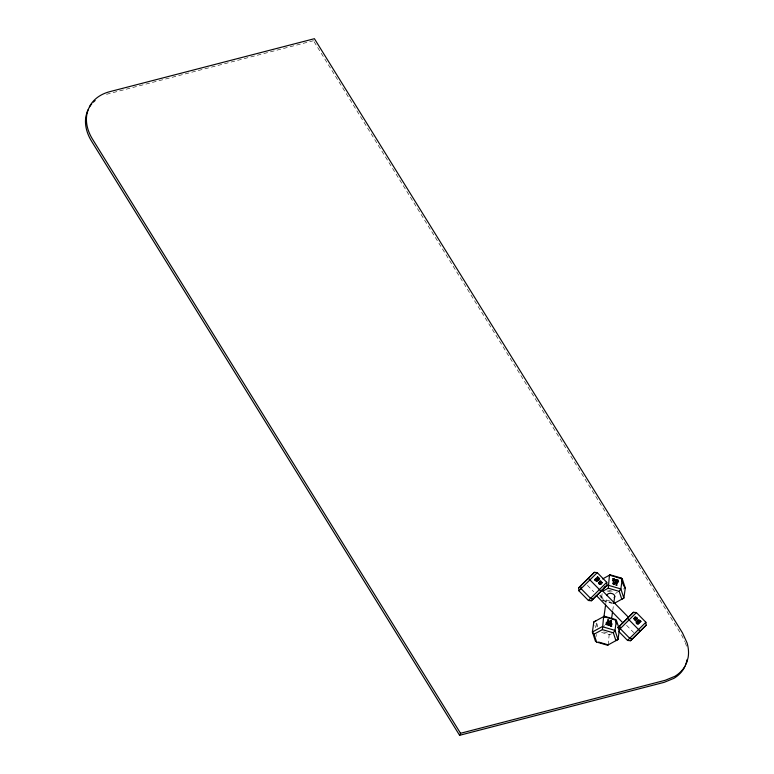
<?xml version="1.0" encoding="UTF-8"?>
<svg xmlns="http://www.w3.org/2000/svg" width="774" height="774" viewBox="0 0 774 774"><rect width="100%" height="100%" fill="white"/><g stroke="black" fill="none" stroke-linecap="round" stroke-linejoin="round"><path stroke-width="0.58" stroke-dasharray="3.87 2.9" d="M596.038 636.663L596.357 634.428M601.582 597.46L602.22 593M605.771 603.749L606.593 597.905M612.747 610.434L613.569 604.6M608.209 644.868L609.428 631.836M615.485 593.397L617.449 592.313M623.322 589.091L625.286 588.017M611.586 633.751L609.631 634.825L601.098 632.329M313.47 40.712L108.766 93.712A47.698 35.053 25.1 0 0 104.693 94.999M608.48 590.156L613.956 591.752M606.951 590.901L611.218 592.149M610.347 601.156L602.685 598.921L601.214 594.461M602.336 600.005L614.072 603.439M602.443 600.595L612.302 603.478M603.72 631.913L609.196 633.509M587.418 585.347L593.745 591.8M626.563 625.305L633.683 632.571M314.109 41.738L680.839 633.78M681.478 634.806L684.855 641.617M685.213 642.546L686.054 644.761A49.159 36.126 25.1 0 1 686.848 647.79M600.605 595.022L601.708 598.36M599.763 595.138L600.518 597.412M596.648 623.06L597.751 626.408M596.038 623.621L597.141 626.969M594.954 625.382L595.699 627.666M604.794 626.108A3.899 2.593 9.1 0 1 604.001 625.605"/><path stroke-width="1.16" d="M607.542 645.226L618 639.498L619.423 629.456L616.414 620.332L615.243 619.442L604.291 616.239L593.822 621.967L592.4 632.01L595.409 641.133L596.59 642.023L607.542 645.226L608.209 644.868L598.612 642.062M604.291 616.239L603.623 616.597L602.395 629.63L594.016 634.225L596.59 642.023M614.072 603.439L623.863 598.06L625.286 588.017L622.277 578.904L621.096 578.004L610.144 574.801L609.477 575.159L608.258 588.192L603.014 591.065M603.788 617.768L605.607 604.92M611.586 618.62L612.582 611.605M613.734 603.43L614.73 596.415M88.043 109.918L86.833 114.465A49.323 36.252 25.1 0 0 92.532 139.185L460.53 733.288L459.592 735.3L91.574 141.207A49.323 36.252 25.1 0 1 85.885 116.477L87.094 111.93L90.007 105.699A47.698 35.053 25.1 0 1 109.705 91.69L314.408 38.7L682.426 632.793L687.002 642.749A49.159 36.126 25.1 0 1 688.115 657.523L686.906 662.07L683.993 668.301A47.862 35.178 25.1 0 1 673.902 678.343L664.286 682.3L459.592 735.3M685.957 664.082L687.167 659.535M604.136 587.35L608.054 585.202L620.854 588.946L623.863 598.06L621.774 599.192L619.21 591.394L620.854 588.946L622.277 578.904L609.477 575.159M594.016 634.225L592.4 632.01L602.201 626.64L615.001 630.384L618 639.498L615.92 640.63L613.347 632.832L615.001 630.384L616.414 620.332L603.623 616.597M628.324 617.4L622.867 622.828L596.483 595.661M628.43 617.275L601.94 590.233L596.377 595.796M578.662 587.872L594.345 572.325L597.247 572.625L606.739 582.309L607 585.231L601.088 591.278L591.317 600.788L588.414 600.489L578.923 590.804L578.662 587.872L594.345 572.325M597.247 572.625L578.923 590.804M606.739 582.309L588.414 600.489M591.317 600.788L596.386 595.603M618.658 626.969L623.718 621.783M617.816 627.83L633.49 612.273L636.392 612.582L645.884 622.267L646.145 625.189L630.471 640.746L627.559 640.437L618.861 631.565M636.392 612.582L618.823 630.084M645.884 622.267L627.559 640.437M630.471 640.746L646.145 625.189M601.93 590.078L607 585.231M628.43 617.12L633.49 612.273M602.627 578.923L610.144 574.801M593.822 621.967L595.912 620.835M460.53 733.288L665.224 680.288L674.841 676.331A47.862 35.178 25.1 0 0 684.932 666.288M593.252 599.057L590.668 598.466L581.177 588.782L580.597 586.141M632.397 639.014L629.813 638.424L620.322 628.73L619.742 626.098M608.258 588.192L619.21 591.394M602.395 629.63L613.347 632.832M588.434 578.371L601.088 591.278M627.579 618.32L640.233 631.236M624.212 586.537L625.286 588.017M617.816 627.24L619.423 629.456M621.096 578.004L623.67 585.802M615.243 619.442L616.714 623.892M89.678 106.725A47.698 35.053 25.1 0 1 91.767 103.89M93.373 102.139A47.698 35.053 25.1 0 1 95.144 100.523M606.922 595.574A4.005 2.651 9.1 0 1 608.993 593.494A3.899 2.593 9.1 0 1 614.275 595.042A4.005 2.651 9.1 0 1 614.13 597.683M609.206 624.831C608.151 626.398 608.093 622.944 609.206 624.831M615.33 579.832L616.181 580.635L616.327 579.649L615.359 579.716M595.883 578.517C598.786 583.615 600.343 576.398 595.883 578.517M639.634 622.606C635.744 625.576 636.402 617.642 639.634 622.606M609.651 624.966C604.823 626.698 609.544 619.751 609.651 624.966M614.885 579.687C614.691 584.68 619.974 578.759 614.885 579.687M612.727 580.423L613.734 580.664L612.756 578.691A0.977 0.716 25.1 0 1 613.221 578.575L614.45 578.991C610.725 577.559 616.636 582.3 612.447 580.771L612.727 580.423M611.808 624.125L612.089 624.008C607.938 622.499 613.782 627.211 610.086 625.789L611.305 626.205A0.977 0.716 25.1 0 0 611.779 626.079L610.792 624.105L611.808 624.125M609.264 623.631C608.422 625.189 608.2 622.044 609.264 623.631M615.272 581.042C615.814 582.706 616.694 579.949 615.301 580.926M597.344 579.494L598.428 580.007L597.344 579.494M638.182 621.667L637.099 621.27L638.182 621.667M613.192 583.257C613.956 587.185 615.049 580.113 613.192 583.257M611.45 621.396C610.541 625.586 609.612 618.523 611.45 621.396M609.748 621.377C611.344 626.195 612.718 617.894 609.748 621.377M614.885 583.47C612.698 587.679 612.437 579.116 614.885 583.47M594.877 579.629C598.205 581.303 598.196 582.774 594.655 580.084A1.006 0.745 46 0 1 594.655 579.6C595.39 578.604 596.203 579.494 594.877 579.629M640.659 621.454C639.701 621.957 639.817 622.557 640.872 621.677A1.006 0.745 46 0 0 640.872 621.193C637.621 618.494 636.973 620.119 640.659 621.454M600.672 584.099C597.828 584.486 598.534 579.784 600.672 584.099M606.052 624.492C609.032 626.166 606.139 618.745 606.052 624.492M607.387 621.745L608.761 622.306L608.596 619.79L607.677 619.664L607.88 621.89L607.387 621.745M615.852 582.812L616.017 585.337L616.936 585.454L616.733 583.238L617.255 583.219L615.852 582.812M617.159 582.019C620.138 583.693 617.236 576.272 617.159 582.019M635.222 617.284C636.789 621.348 638.579 617.623 635.222 617.284M600.895 584.147C597.122 585.396 598.883 578.923 600.895 584.147M635.038 617.178C636.296 622.248 639.363 616.801 635.038 617.178M596.27 578.294C596.261 580.287 598.641 578.178 596.27 578.294M639.324 622.809L638.105 622.286L639.324 622.809M602.336 582.483L601.988 583.112C598.273 581.313 600.044 578.865 601.988 582.677L602.336 582.483M633.896 618.378L633.896 618.823C635.841 622.635 637.612 620.187 633.896 618.378M597.509 576.698C595.922 579.349 603.052 580.771 597.509 576.698M636.344 621.735C634.767 624.386 641.898 625.808 636.344 621.735"/></g></svg>
